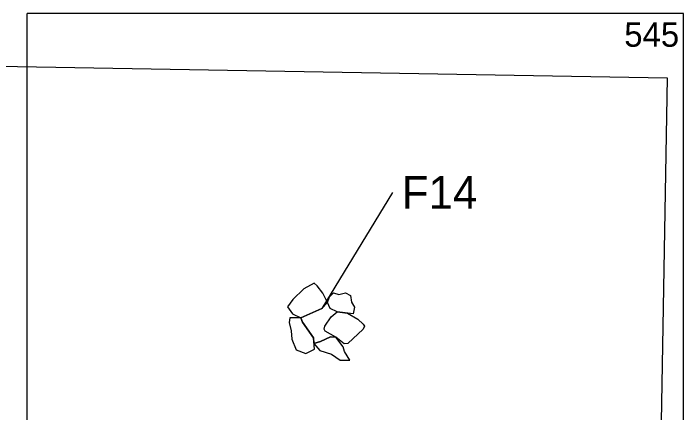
# Model space of a CAD drawing. Extents: x -204 to -1, y -285 to 3.
# Drawn here: x -170.17 to -162, y -261.87 to -257 of the extents above; entities that cross this region are included whole.
import ezdxf

# ---------------------------------------------------------------- set-up
doc = ezdxf.new("R2010")
doc.units = 0
for name, color, linetype in [('Brick', 7, 'Continuous'), ('building location', 7, 'Continuous'), ('Feature Labels', 7, 'Continuous'), ('Postmolds', 7, 'Continuous'), ('Quadrat Boundaries', 7, 'Continuous'), ('Quadrat Labels', 7, 'Continuous'), ('Stone', 7, 'Continuous')]:
    doc.layers.add(name, color=color, linetype=linetype)

msp = doc.modelspace()

# ---------------------------------------------------------------- linework, layer by layer
at = {"layer": 'Brick'}
msp.add_lwpolyline([(-166.2228, -260.6391), (-166.0977, -260.6554), (-165.969, -260.7298), (-165.9069, -260.7908), (-165.8901, -260.8129), (-165.9069, -260.8498), (-166.0942, -261.0255), (-166.1384, -261.0298), (-166.2399, -260.9501), (-166.3677, -260.875), (-166.3804, -260.8519), (-166.373, -260.815), (-166.2972, -260.7014)], close=True, dxfattribs=at)
at = {"layer": 'building location'}
msp.add_lwpolyline([(-176.4128, -257.5377), (-162.1994, -257.7858), (-162.3867, -268.5131), (-176.6, -268.265)], close=True, dxfattribs=at)
at = {"layer": 'Feature Labels'}
msp.add_line((-165.5491, -259.1831), (-166.4102, -260.6007), dxfattribs=at)
at = {"layer": 'Postmolds'}
for points in [[(-166.3421, -260.524), (-166.4102, -260.6007), (-166.6658, -260.7115)], [(-166.2228, -260.6391), (-166.308, -260.6007), (-166.3421, -260.524)], [(-166.2399, -260.9501), (-166.3677, -260.875), (-166.3804, -260.8519), (-166.373, -260.815), (-166.2972, -260.7014), (-166.2228, -260.6391)], [(-166.6658, -260.7115), (-166.6445, -260.7669), (-166.5124, -260.9544), (-166.5061, -261.0247)], [(-166.5061, -261.0247), (-166.4273, -261.0012), (-166.3038, -260.9459), (-166.2399, -260.9501)]]:
    msp.add_lwpolyline(points, dxfattribs=at)
at = {"layer": 'Quadrat Boundaries'}
for p, q in [((-170, -262), (-170, -257)), ((-162, -257), (-170, -257)), ((-162, -262), (-162, -257))]:
    msp.add_line(p, q, dxfattribs=at)
at = {"layer": 'Stone'}
for points in [[(-166.5039, -260.2897), (-166.6274, -260.3578), (-166.7637, -260.4899), (-166.8276, -260.5794), (-166.768, -260.6646), (-166.6658, -260.7115), (-166.4102, -260.6007), (-166.3421, -260.524), (-166.3975, -260.4132), (-166.4656, -260.3238)], [(-166.3421, -260.524), (-166.3165, -260.4558), (-166.2654, -260.409), (-166.2015, -260.426), (-166.1206, -260.409), (-166.061, -260.4388), (-166.0482, -260.5198), (-166.0099, -260.5837), (-166.0269, -260.6646), (-166.2228, -260.6391), (-166.308, -260.6007)], [(-166.6658, -260.7115), (-166.7978, -260.7115), (-166.8063, -260.7712), (-166.785, -260.8692), (-166.7765, -260.9714), (-166.7211, -261.1035), (-166.6061, -261.1461), (-166.4997, -261.095), (-166.5124, -260.9544), (-166.6445, -260.7669)], [(-166.5061, -261.0247), (-166.4358, -261.112), (-166.291, -261.1546), (-166.1845, -261.2271), (-166.0695, -261.2271), (-166.1334, -261.1248), (-166.1504, -261.0652), (-166.2399, -260.9501), (-166.3038, -260.9459), (-166.4273, -261.0012)]]:
    msp.add_lwpolyline(points, close=True, dxfattribs=at)

# ---------------------------------------------------------------- texts
at = {"layer": 'Feature Labels'}
msp.add_text('F14', height=0.4, dxfattribs=at).set_placement((-165.4356, -259.3831))
at = {"layer": 'Quadrat Labels'}
msp.add_text('545', height=0.3, dxfattribs=at).set_placement((-162.7234, -257.4069))

doc.saveas('drawing.dxf')
